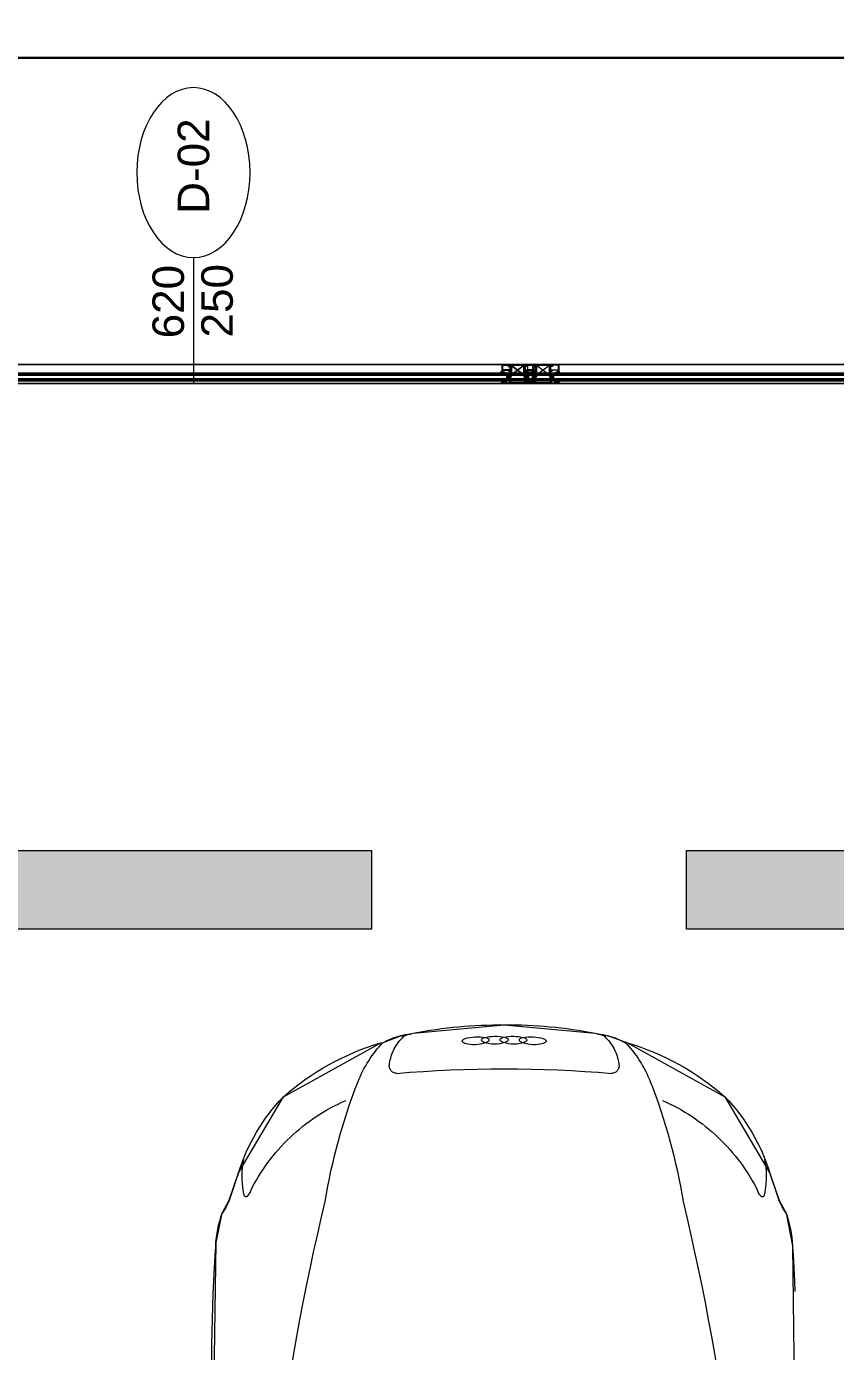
# Model space of a CAD drawing. Extents: x -1133 to 23780, y -1311 to 8245.
# Drawn here: x 21454.5 to 21711.4, y 2057.8 to 2478.3 of the extents above; entities that cross this region are included whole.
import ezdxf
from ezdxf.enums import TextEntityAlignment as Align
from ezdxf.xclip import XClip

# ---------------------------------------------------------------- set-up
doc = ezdxf.new("R2010")
doc.units = 0
doc.header["$MEASUREMENT"] = 0
doc.header["$XCLIPFRAME"] = 0
doc.layers.get('0').update_dxf_attribs({"color": 9, "lineweight": 9})
for name, color, linetype, lineweight in [('04', 9, 'Continuous', 9), ('06C', 9, 'Continuous', 9), ('06D', 9, 'Continuous', 9), ('09', 9, 'Continuous', 9), ('10', 9, 'Continuous', 9), ('15', 9, 'Continuous', 9), ('22', 8, 'Continuous', 9), ('35', 9, 'Continuous', 9), ('40B', 9, 'Continuous', 9), ('E-KABLO', 7, 'Continuous', 30)]:
    doc.layers.add(name, color=color, linetype=linetype, lineweight=lineweight)
doc.styles.add('Arial', font='arial.ttf', dxfattribs={"height": 2.5})
pattern_1 = [(45, (-20297.36505, -2371), (-0.06629126074, 0.06629126074), [])]
pattern_2 = [(45, (-20682.767637, -2380.094166), (-0.01767766953, 0.05303300859), [0, -0.05])]

# ---------------------------------------------------------------- blocks, each defined once
blk = doc.blocks.new('p-floor mark_01')
h = blk.add_hatch(color=0)
h.dxf.hatch_style = 1
h.paths.add_polyline_path([(400, 587.5), (200, 587.5), (200, 612.5), (400, 612.5)])
h = blk.add_hatch(color=0)
h.dxf.hatch_style = 1
h.paths.add_polyline_path([(587.5, 500), (587.5, 587.5), (500, 587.5), (500, 612.5), (612.5, 612.5), (612.5, 500)])
at = {"color": 0}
for points in [[(400, 587.5), (200, 587.5), (200, 612.5), (400, 612.5), (400, 587.5)], [(587.5, 500), (587.5, 587.5), (500, 587.5), (500, 612.5), (612.5, 612.5), (612.5, 500), (587.5, 500)]]:
    blk.add_lwpolyline(points, close=True, dxfattribs=at)
blk = doc.blocks.new('Group-321-1')
at = {"lineweight": 0}
blk.add_lwpolyline([(384781.8618, 69369.0762), (384781.5727, 69368.4935), (384781.5478, 69368.4017), (384781.5488, 69368.3546), (384781.5351, 69368.2638), (384781.5515, 69367.9843), (384781.5515, 69367.9843), (384781.749, 69367.6906), (384781.7549, 69367.6863), (384781.7923, 69367.6441), (384781.8263, 69367.6169), (384782.0711, 69367.4613), (384782.3403, 69367.353), (384782.3817, 69367.3414), (384782.4453, 69367.3332), (384782.7991, 69367.344), (384783.0363, 69367.4941), (384783.1021, 69367.5581), (384783.1403, 69367.5843), (384783.2058, 69367.6663), (384783.5053, 69368.2326)], dxfattribs=at)
for centre, radius, start, end in [((384787.0532, 69366.1374), 5.9654, 150.48594, 156.73647), ((384789.1281, 69366.4456), 7.5187, 159.68697, 166.35156), ((384781.8971, 69368.3577), 0.3521, 155.6746, 172.8272), ((384781.2507, 69368.3722), 0.2986, 356.6067, 5.6602), ((384777.1322, 69372.6032), 7.5187, 319.30457, 325.96916), ((384764.3472, 69370.8859), 17.3868, 351.32617, 351.63129), ((384781.6108, 69368.2877), 0.0411, 126.4313, 146.9765), ((384781.5894, 69368.3179), 0.00398, 74.7912, 133.7856), ((384781.5845, 69368.3135), 0.0102, 1.6376, 54.3963), ((384781.8007, 69368.141), 0.2809, 142.998, 163.907), ((384781.5006, 69368.3013), 0.0949, 358.817, 7.3839), ((384782.2012, 69368.2894), 0.6058, 179.0659, 219.4798), ((384782.1373, 69368.159), 0.6112, 170.0439, 196.5991), ((384783.574, 69367.6511), 1.8423, 162.0199, 174.3284), ((384778.0913, 69370.7376), 5.9654, 328.91966, 335.17019), ((384782.3166, 69368.2853), 0.8221, 201.4762, 226.3392), ((384782.1191, 69367.7954), 0.3803, 174.3105, 196.6697), ((384781.9405, 69367.6889), 0.1449, 160.4215, 200.1828), ((384781.8274, 69367.732), 0.0243, 63.7649, 169.9953), ((384784.0992, 69371.3805), 4.2739, 238.0489, 242.6341), ((384781.3493, 69368.793), 1.8423, 311.3278, 323.6363), ((384781.9367, 69367.8086), 0.2189, 213.4367, 228.8733), ((384782.901, 69367.8424), 0.3521, 312.8289, 329.9815), ((384781.8626, 69367.7093), 0.0958, 222.8673, 244.0075), ((384781.8298, 69367.649), 0.0272, 202.2018, 232.2843), ((384782.6953, 69368.7143), 1.3999, 231.6246, 243.5204), ((384781.9795, 69367.566), 0.00393, 106.148, 191.2356), ((384781.9926, 69367.569), 0.0174, 192.4725, 226.4338), ((384781.9842, 69367.5477), 0.0228, 79.7433, 104.6743), ((384781.9679, 69367.4673), 0.1048, 43.0274, 79.064), ((384784.0734, 69371.3937), 4.2739, 243.022, 247.6072), ((384782.6682, 69368.0497), 0.6058, 266.1764, 306.5902), ((384783.0862, 69367.4874), 0.0949, 118.2722, 126.8391), ((384783.0473, 69367.5626), 0.0102, 71.2598, 124.0185), ((384783.0109, 69367.569), 0.0411, 338.6796, 359.2249), ((384783.048, 69367.5692), 0.00398, 351.8705, 50.8649), ((384783.2896, 69367.3257), 0.2986, 119.996, 129.0494), ((384782.0763, 69367.6572), 0.139, 226.4813, 253.2418), ((384782.0325, 69367.5354), 0.00393, 108.0079, 193.0955), ((384782.0455, 69367.5388), 0.0174, 194.3324, 228.2937), ((384782.0378, 69367.5173), 0.0228, 81.6031, 106.5342), ((384782.1264, 69367.6297), 0.139, 228.3412, 255.1017), ((384782.043, 69367.5459), 0.0229, 252.8528, 277.4764), ((384782.0242, 69367.4364), 0.1048, 44.8873, 80.9239), ((384782.0223, 69367.5184), 0.0302, 24.4378, 42.4802), ((384782.0457, 69367.5282), 0.00493, 273.6822, 33.6822), ((384782.7811, 69367.6377), 0.2809, 321.7491, 342.6581), ((384795.1854, 69355.0563), 17.3868, 134.02483, 134.32996), ((384782.0856, 69367.5071), 0.00493, 90.1141, 210.1141), ((384782.1019, 69367.5147), 0.0229, 206.3199, 230.9435), ((384782.0905, 69367.4822), 0.0302, 81.316, 99.3585), ((384782.1758, 69367.6043), 0.139, 230.5544, 257.315), ((384782.0967, 69367.5174), 0.0229, 254.7126, 279.3362), ((384782.0783, 69367.4086), 0.1048, 44.7323, 80.7688), ((384782.0769, 69367.4892), 0.0302, 26.2976, 44.3401), ((384782.0999, 69367.4998), 0.00493, 275.5421, 35.5421), ((384782.1404, 69367.4796), 0.00493, 91.9739, 211.9739), ((384782.146, 69367.4549), 0.0302, 83.1759, 101.2183), ((384782.1362, 69367.3809), 0.1048, 46.5921, 82.6287), ((384782.1361, 69367.4668), 0.0228, 19.1219, 44.053), ((384782.5995, 69367.9217), 0.6112, 289.0571, 315.6122), ((384782.7254, 69368.6988), 1.3999, 242.1358, 254.0316), ((384782.1563, 69367.4877), 0.0229, 208.1798, 232.8034), ((384782.2273, 69367.5797), 0.139, 232.4143, 259.1748), ((384782.1491, 69367.4857), 0.0174, 257.3624, 291.3237), ((384782.1539, 69367.4731), 0.00393, 292.5606, 17.6483), ((384782.2044, 69367.4602), 0.0174, 259.2223, 293.1836), ((384782.1921, 69367.441), 0.0228, 20.9818, 45.9129), ((384782.2096, 69367.4478), 0.00393, 294.4205, 19.5081), ((384782.4333, 69367.421), 0.0243, 315.6609, 61.8912), ((384782.3323, 69367.4878), 0.1449, 285.4734, 325.2346), ((384782.3147, 69367.695), 0.3803, 288.9864, 311.3457), ((384782.3942, 69367.4364), 0.0958, 241.6486, 262.7889), ((384782.3644, 69367.3745), 0.0272, 253.3718, 283.4544), ((384782.4317, 69367.5545), 0.2189, 256.7829, 272.2195), ((384782.5977, 69368.1411), 0.8221, 259.3169, 284.18)]:
    blk.add_arc(centre, radius, start, end, dxfattribs=at)
blk = doc.blocks.new('p-audi_arac')
at = {"layer": '04', "xscale": 99.99999999999999, "yscale": 99.99999999999999, "zscale": 99.99999999999999, "rotation": 117.1763778173343}
blk.add_blockref('Group-321-1', (23745751.03, -31061967.79), dxfattribs=at)
blk = doc.blocks.new('p-audi_floor marks')
at = {"layer": '04'}
ref = blk.add_blockref('p-audi_arac', (2642.39, 392.79), dxfattribs=dict(at, xscale=-1, rotation=270))
XClip(ref).set_block_clipping_path([(442.9100702573, 108.1334019491), (425.8714363277, 108.1334019491), (407.224189628, 97.4785099758), (396.2257734519, 99.0232765292), (399.1457710822, 107.4703166514), (75.4453729086, 107.4703166514), (75.4453729086, 292.3853972147), (398.3798216949, 292.3853972147), (398.3798216949, 303.6964038125), (416.5061172131, 303.6964038125), (416.5061172131, 292.0856582628), (620.4144020041, 292.0856582628), (620.4144020041, 90.4969449982)])
at = {"layer": '06D', "color": 253}
blk.add_blockref('p-floor mark_01', (2400, 426.81), dxfattribs=at)
blk = doc.blocks.new('0_doorno')
blk.add_lwpolyline([(4.5, 0), (12.5, 0)])
blk.add_ellipse((-0.891, 0), major_axis=(-5.391, 0), ratio=0.666667)
at = {"style": 'Arial'}
blk.add_attdef('YUKSEKLIK', text='', height=2, dxfattribs=at).set_placement((5, 12.3), align=Align.TOP_LEFT)
blk.add_attdef('KAPINO', text='', height=2, dxfattribs=at).set_placement((0, 0), align=Align.MIDDLE)
blk.add_attdef('GENISLIK', text='', height=2, dxfattribs=at).set_placement((5, -3.789), align=Align.BOTTOM_LEFT)
blk = doc.blocks.new('KAPI KODLARI ÇATI KATI')
at = {"layer": '22'}
ref = blk.add_blockref('0_doorno', (21507.49, 2427.47), dxfattribs=dict(at, xscale=-5, yscale=5, zscale=5, rotation=90))
ref.add_attrib('KAPINO', 'D-02', dxfattribs={"layer": '0', "height": 10, "rotation": 90, "style": 'Arial'}).set_placement((21507.5, 2433.98), align=Align.MIDDLE)
ref.add_attrib('GENISLIK', '620', dxfattribs={"layer": '0', "height": 10, "rotation": 90, "style": 'Arial'}).set_placement((21507.49, 2379.31), align=Align.BOTTOM_LEFT)
ref.add_attrib('YUKSEKLIK', '250', dxfattribs={"layer": '0', "height": 10, "rotation": 90, "style": 'Arial'}).set_placement((21509.99, 2379.6), align=Align.TOP_LEFT)
blk = doc.blocks.new('*U177')
at = {"layer": '09'}
h = blk.add_hatch(dxfattribs=at)
h.set_pattern_fill('_USER', color=256, scale=0.2, style=0, pattern_type=0)
h.set_pattern_definition([(0, (191.7126, -0.4), (0, -0.2), [])])
h.paths.add_polyline_path([(0, -0.6), (191.71, -0.6), (191.71, 0), (0, 0)])
h = blk.add_hatch(dxfattribs=at)
h.set_pattern_fill('_USER', color=256, scale=0.2, style=0, pattern_type=0)
h.set_pattern_definition([(0, (191.7126, -2.1), (0, -0.2), [])])
h.paths.add_polyline_path([(0, -2.4), (191.71, -2.4), (191.71, -1.8), (0, -1.8)])
at = {"layer": '15'}
for points in [[(0, -0.6), (191.71, -0.6), (191.71, 0), (0, 0)], [(0, -2.4), (191.71, -2.4), (191.71, -1.8), (0, -1.8)]]:
    blk.add_lwpolyline(points, close=True, dxfattribs=at)
blk = doc.blocks.new('*U301')
at = {"layer": '09'}
h = blk.add_hatch(dxfattribs=at)
h.set_pattern_fill('_USER', color=256, scale=0.2, style=0, pattern_type=0)
h.set_pattern_definition([(0, (199.80667, -0.4), (0, -0.2), [])])
h.paths.add_polyline_path([(0, -0.6), (199.81, -0.6), (199.81, 0), (0, 0)])
h = blk.add_hatch(dxfattribs=at)
h.set_pattern_fill('_USER', color=256, scale=0.2, style=0, pattern_type=0)
h.set_pattern_definition([(0, (199.80667, -2.1), (0, -0.2), [])])
h.paths.add_polyline_path([(0, -2.4), (199.81, -2.4), (199.81, -1.8), (0, -1.8)])
at = {"layer": '15'}
for points in [[(0, -0.6), (199.81, -0.6), (199.81, 0), (0, 0)], [(0, -2.4), (199.81, -2.4), (199.81, -1.8), (0, -1.8)]]:
    blk.add_lwpolyline(points, close=True, dxfattribs=at)
blk = doc.blocks.new('*X151')
for p, q in [((1, 6.3), (1.3, 6.6)), ((3.8, 3.3), (1.2, 5.9)), ((1.6, 5.1), (2.3, 5.9)), ((2.2, 4), (3.3, 5)), ((2.9, 2.9), (4.9, 4.9)), ((3.7, 1.9), (3.8, 2)), ((5.3, 3.5), (3.9, 4.9)), ((4.8, 5.8), (4.1, 6.6)), ((4.2, 5.9), (4.8, 6.6)), ((5.3, 3.5), (6.7, 4.9)), ((5.7, 5.7), (6.5, 6.5)), ((8.4, 2.2), (5.7, 4.9)), ((6.8, 5.6), (5.9, 6.5)), ((7.8, 1), (6.5, 2.3)), ((6.7, 1.4), (10.4, 5.1)), ((6.8, 3.3), (8.4, 4.9)), ((7.2, 0.1), (7.8, 0.7)), ((7.3, 5.5), (8.2, 6.4)), ((9.5, 2.9), (7.5, 4.9)), ((8.8, 5.3), (7.7, 6.4)), ((8.8, 5.3), (9.6, 6)), ((11.4, 2.8), (9.1, 5.1)), ((10.1, 3), (12, 4.9)), ((14.1, 1.8), (11, 4.9)), ((11.8, 5.9), (11.1, 6.6)), ((11.3, 6), (11.9, 6.6)), ((11.5, 2.7), (13.7, 4.9)), ((12.4, 1.8), (13.8, 3.2)), ((13.6, 0.6), (12.6, 1.6)), ((12.8, 5.8), (13.6, 6.5)), ((14.2, 3.5), (12.8, 4.9)), ((12.8, 0.5), (14, 1.6)), ((13.8, 5.7), (12.9, 6.6)), ((14.1, 3.5), (16.5, 5.9)), ((14.4, 5.6), (15.3, 6.5)), ((15.8, 3.6), (14.5, 4.9)), ((16.7, 4.5), (14.7, 6.5)), ((16.1, 3.7), (16.6, 4.2))]:
    blk.add_line(p, q)
blk = doc.blocks.new('*X150')
for p, q in [((0.6, 14.7), (1.1, 15.2)), ((4.5, 11.4), (0.8, 15.2)), ((1.3, 0.4), (0.9, 0.9)), ((1, 13.3), (2.1, 14.5)), ((3.3, 10.8), (1, 13.1)), ((1, 1), (3.1, 3.1)), ((1.1, 8.1), (1.6, 8.6)), ((1.3, 11.9), (3.2, 13.8)), ((2, 1.5), (1.5, 2.1)), ((1.6, 10.4), (4.2, 13)), ((4.5, 7.9), (1.6, 10.8)), ((1.9, 8.9), (3.3, 10.4)), ((1.9, 7.2), (3.6, 8.9)), ((4.5, 6.1), (1.9, 8.7)), ((2.7, 2.6), (2, 3.3)), ((4, 4.8), (2.5, 6.4)), ((2.5, 4.3), (4.6, 6.3)), ((2.6, 6.1), (4.4, 8)), ((3.4, 3.6), (2.6, 4.5)), ((4.3, 11.4), (5.2, 12.2))]:
    blk.add_line(p, q)
blk = doc.blocks.new('p-dog-teras-2')
at = {"layer": '06D'}
h = blk.add_hatch(dxfattribs=at)
h.set_pattern_fill('DOTS', color=256, scale=0.8, angle=45, style=0)
h.set_pattern_definition(pattern_2)
h.paths.add_polyline_path([(404.69, 1.75), (404.69, 1.17), (404.79, 1), (404.29, 1), (404.39, 1.17), (404.39, 1.75), (404.39, 2.33), (404.3, 2.5), (404.79, 2.5), (404.69, 2.33)])
h = blk.add_hatch(dxfattribs=at)
h.set_pattern_fill('DOTS', color=256, scale=0.8, angle=45, style=0)
h.set_pattern_definition(pattern_2)
h.paths.add_polyline_path([(409.15, 1.75), (409.15, 1.17), (409.05, 1), (409.55, 1), (409.45, 1.17), (409.45, 1.75), (409.45, 2.33), (409.55, 2.5), (409.05, 2.5), (409.15, 2.33)])
h = blk.add_hatch(dxfattribs=at)
h.set_pattern_fill('DOTS', color=256, scale=0.8, angle=45, style=0)
h.set_pattern_definition(pattern_2)
h.paths.add_polyline_path([(409.46, 1.17), (409.56, 1), (409.06, 1), (409.16, 1.17), (409.16, 1.75), (409.16, 2.33), (409.06, 2.5), (409.56, 2.5), (409.46, 2.33), (409.46, 1.75)])
at = {"layer": '09'}
h = blk.add_hatch(dxfattribs=at)
h.set_pattern_fill('ANSI31', color=256, scale=0.75, style=0)
h.set_pattern_definition(pattern_1)
h.paths.add_polyline_path([(401.93, 0), (401.93, 0.39), (401.94, 0.39), (401.95, 0.4), (401.95, 0.55), (402.17, 0.55, -0.414214), (402.23, 0.49), (402.23, 0.43), (402.08, 0.43), (402.08, 0.18), (403.08, 0.18), (403.08, 0.43), (402.93, 0.43), (402.93, 0.49, -0.414214), (402.99, 0.55), (403.23, 0.55), (403.23, 0.2), (404.43, 0.2), (404.43, 0.8), (404.13, 0.8), (404.13, 1.15), (404.16, 1.2), (404.05, 1.31, -0.198912), (404.04, 1.33), (404.04, 1.38, -0.414214), (404.06, 1.4), (404.2, 1.4, -0.198912), (404.21, 1.39), (404.28, 1.32), (404.33, 1.32, -0.198912), (404.34, 1.31), (404.38, 1.27), (404.38, 1.25), (404.28, 1.15), (404.28, 1.05), (404.28, 1.05, 1), (404.28, 1), (404.87, 1), (404.72, 1.25), (404.72, 1.27), (404.75, 1.31, -0.267949), (404.76, 1.32), (404.82, 1.32), (404.83, 1.31), (405.14, 1), (406.91, 1), (408.74, 1), (409.06, 1.31), (409.07, 1.32), (409.12, 1.32, -0.267949), (409.14, 1.31), (409.16, 1.28), (409.16, 1.24), (409.02, 1), (409.61, 1, 1), (409.61, 1.05), (409.6, 1.05), (409.6, 1.15), (409.5, 1.25), (409.5, 1.27), (409.55, 1.31, -0.198912), (409.56, 1.32), (409.6, 1.32), (409.68, 1.39, -0.198912), (409.69, 1.4), (409.82, 1.4, -0.414214), (409.84, 1.38), (409.84, 1.33, -0.198912), (409.84, 1.31), (409.72, 1.2), (409.75, 1.15), (409.75, 0.8), (409.44, 0.8), (409.44, 0.2), (409.72, 0.2), (409.72, 0), (407.3, 0), (406.91, 0)], flags=17)
h.paths.add_polyline_path([(401.93, 0), (401.93, 0.55), (402.17, 0.55, -0.414214), (402.23, 0.49), (402.23, 0.43), (402.08, 0.43), (402.08, 0.18), (403.08, 0.18), (403.08, 0.43), (402.93, 0.43), (402.93, 0.49, -0.414214), (402.99, 0.55), (403.23, 0.55), (403.23, 0.2), (404.43, 0.2), (404.43, 0.8), (404.13, 0.8), (404.13, 1.15), (404.16, 1.2), (404.05, 1.31, -0.198912), (404.04, 1.33), (404.04, 1.38, -0.414214), (404.06, 1.4), (404.2, 1.4, -0.198912), (404.21, 1.39), (404.28, 1.32), (404.33, 1.32, -0.198912), (404.34, 1.31), (404.38, 1.27), (404.38, 1.25), (404.28, 1.15), (404.28, 1.05), (404.28, 1.05, 1), (404.28, 1), (404.87, 1), (404.72, 1.25), (404.72, 1.27), (404.75, 1.31, -0.267949), (404.76, 1.32), (404.82, 1.32), (404.83, 1.31), (405.14, 1), (406.91, 1), (408.74, 1), (409.06, 1.31), (409.07, 1.32), (409.12, 1.32, -0.267949), (409.14, 1.31), (409.16, 1.27), (409.16, 1.25), (409.02, 1), (409.61, 1, 1), (409.61, 1.05), (409.6, 1.05), (409.6, 1.15), (409.5, 1.25), (409.5, 1.27), (409.55, 1.31, -0.198912), (409.56, 1.32), (409.6, 1.32), (409.68, 1.39, -0.198912), (409.69, 1.4), (409.82, 1.4, -0.414214), (409.84, 1.38), (409.84, 1.33, -0.198912), (409.84, 1.31), (409.72, 1.2), (409.75, 1.15), (409.75, 0.8), (409.44, 0.8), (409.44, 0.2), (409.72, 0.2), (409.72, 0), (407.3, 0), (406.91, 0)], flags=17)
h = blk.add_hatch(dxfattribs=at)
h.set_pattern_fill('ANSI31', color=256, scale=0.75, style=0)
h.set_pattern_definition(pattern_1)
h.paths.add_polyline_path([(411.91, 0), (411.91, 0.39), (411.9, 0.39), (411.89, 0.4), (411.89, 0.55), (411.67, 0.55, 0.414214), (411.61, 0.49), (411.61, 0.43), (411.76, 0.43), (411.76, 0.18), (410.76, 0.18), (410.76, 0.43), (410.91, 0.43), (410.91, 0.49, 0.414214), (410.85, 0.55), (410.61, 0.55), (410.61, 0.2), (409.41, 0.2), (409.41, 0.8), (409.71, 0.8), (409.71, 1.15), (409.68, 1.2), (409.8, 1.31, 0.198912), (409.8, 1.33), (409.8, 1.38, 0.414214), (409.78, 1.4), (409.65, 1.4, 0.198912), (409.64, 1.39), (409.56, 1.32), (409.52, 1.32, 0.198912), (409.51, 1.31), (409.46, 1.27), (409.46, 1.25), (409.56, 1.15), (409.56, 1.05), (409.57, 1.05, -1), (409.57, 1), (408.98, 1), (409.12, 1.25), (409.12, 1.27), (409.1, 1.31, 0.267949), (409.08, 1.32), (409.03, 1.32), (409.02, 1.31), (408.7, 1), (406.94, 1), (405.1, 1), (404.79, 1.31), (404.77, 1.32), (404.72, 1.32, 0.267949), (404.7, 1.31), (404.69, 1.28), (404.69, 1.24), (404.83, 1), (404.24, 1, -1), (404.24, 1.05), (404.24, 1.05), (404.24, 1.15), (404.34, 1.25), (404.34, 1.27), (404.3, 1.31, 0.198912), (404.28, 1.32), (404.24, 1.32), (404.17, 1.39, 0.198912), (404.15, 1.4), (404.02, 1.4, 0.414214), (404, 1.38), (404, 1.33, 0.198912), (404.01, 1.31), (404.12, 1.2), (404.09, 1.15), (404.09, 0.8), (404.41, 0.8), (404.41, 0.2), (404.12, 0.2), (404.12, 0), (406.54, 0), (406.94, 0)], flags=17)
h.paths.add_polyline_path([(411.91, 0), (411.91, 0.55), (411.67, 0.55, 0.414214), (411.61, 0.49), (411.61, 0.43), (411.76, 0.43), (411.76, 0.18), (410.76, 0.18), (410.76, 0.43), (410.91, 0.43), (410.91, 0.49, 0.414214), (410.85, 0.55), (410.61, 0.55), (410.61, 0.2), (409.41, 0.2), (409.41, 0.8), (409.71, 0.8), (409.71, 1.15), (409.68, 1.2), (409.8, 1.31, 0.198912), (409.8, 1.33), (409.8, 1.38, 0.414214), (409.78, 1.4), (409.65, 1.4, 0.198912), (409.64, 1.39), (409.56, 1.32), (409.52, 1.32, 0.198912), (409.51, 1.31), (409.46, 1.27), (409.46, 1.25), (409.56, 1.15), (409.56, 1.05), (409.57, 1.05, -1), (409.57, 1), (408.98, 1), (409.12, 1.25), (409.12, 1.27), (409.1, 1.31, 0.267949), (409.08, 1.32), (409.03, 1.32), (409.02, 1.31), (408.7, 1), (406.94, 1), (405.1, 1), (404.79, 1.31), (404.77, 1.32), (404.72, 1.32, 0.267949), (404.7, 1.31), (404.68, 1.27), (404.68, 1.25), (404.83, 1), (404.24, 1, -1), (404.24, 1.05), (404.24, 1.05), (404.24, 1.15), (404.34, 1.25), (404.34, 1.27), (404.3, 1.31, 0.198912), (404.28, 1.32), (404.24, 1.32), (404.17, 1.39, 0.198912), (404.15, 1.4), (404.02, 1.4, 0.414214), (404, 1.38), (404, 1.33, 0.198912), (404.01, 1.31), (404.12, 1.2), (404.09, 1.15), (404.09, 0.8), (404.41, 0.8), (404.41, 0.2), (404.12, 0.2), (404.12, 0), (406.54, 0), (406.94, 0)], flags=17)
h = blk.add_hatch(dxfattribs=at)
h.set_pattern_fill('ANSI31', color=256, scale=0.75, style=0)
h.set_pattern_definition(pattern_1)
h.paths.add_polyline_path([(411.91, 0), (411.91, 0.39), (411.9, 0.39), (411.89, 0.4), (411.89, 0.55), (411.67, 0.55, 0.414214), (411.61, 0.49), (411.61, 0.43), (411.76, 0.43), (411.76, 0.18), (410.76, 0.18), (410.76, 0.43), (410.91, 0.43), (410.91, 0.49, 0.414214), (410.85, 0.55), (410.61, 0.55), (410.61, 0.2), (409.41, 0.2), (409.41, 0.8), (409.71, 0.8), (409.71, 1.15), (409.68, 1.2), (409.8, 1.31, 0.198912), (409.8, 1.33), (409.8, 1.38, 0.414214), (409.78, 1.4), (409.65, 1.4, 0.198912), (409.64, 1.39), (409.56, 1.32), (409.52, 1.32, 0.198912), (409.51, 1.31), (409.46, 1.27), (409.46, 1.25), (409.56, 1.15), (409.56, 1.05), (409.57, 1.05, -1), (409.57, 1), (408.98, 1), (409.12, 1.25), (409.12, 1.27), (409.1, 1.31, 0.267949), (409.08, 1.32), (409.03, 1.32), (409.02, 1.31), (408.7, 1), (406.94, 1), (405.1, 1), (404.79, 1.31), (404.77, 1.32), (404.72, 1.32, 0.267949), (404.7, 1.31), (404.69, 1.28), (404.69, 1.24), (404.83, 1), (404.24, 1, -1), (404.24, 1.05), (404.24, 1.05), (404.24, 1.15), (404.34, 1.25), (404.34, 1.27), (404.3, 1.31, 0.198912), (404.28, 1.32), (404.24, 1.32), (404.17, 1.39, 0.198912), (404.15, 1.4), (404.02, 1.4, 0.414214), (404, 1.38), (404, 1.33, 0.198912), (404.01, 1.31), (404.12, 1.2), (404.09, 1.15), (404.09, 0.8), (404.41, 0.8), (404.41, 0.2), (404.12, 0.2), (404.12, 0), (406.54, 0), (406.94, 0)], flags=17)
h.paths.add_polyline_path([(411.91, 0), (411.91, 0.55), (411.67, 0.55, 0.414214), (411.61, 0.49), (411.61, 0.43), (411.76, 0.43), (411.76, 0.18), (410.76, 0.18), (410.76, 0.43), (410.91, 0.43), (410.91, 0.49, 0.414214), (410.85, 0.55), (410.61, 0.55), (410.61, 0.2), (409.41, 0.2), (409.41, 0.8), (409.71, 0.8), (409.71, 1.15), (409.68, 1.2), (409.8, 1.31, 0.198912), (409.8, 1.33), (409.8, 1.38, 0.414214), (409.78, 1.4), (409.65, 1.4, 0.198912), (409.64, 1.39), (409.56, 1.32), (409.52, 1.32, 0.198912), (409.51, 1.31), (409.46, 1.27), (409.46, 1.25), (409.56, 1.15), (409.56, 1.05), (409.57, 1.05, -1), (409.57, 1), (408.98, 1), (409.12, 1.25), (409.12, 1.27), (409.1, 1.31, 0.267949), (409.08, 1.32), (409.03, 1.32), (409.02, 1.31), (408.7, 1), (406.94, 1), (405.1, 1), (404.79, 1.31), (404.77, 1.32), (404.72, 1.32, 0.267949), (404.7, 1.31), (404.68, 1.27), (404.68, 1.25), (404.83, 1), (404.24, 1, -1), (404.24, 1.05), (404.24, 1.05), (404.24, 1.15), (404.34, 1.25), (404.34, 1.27), (404.3, 1.31, 0.198912), (404.28, 1.32), (404.24, 1.32), (404.17, 1.39, 0.198912), (404.15, 1.4), (404.02, 1.4, 0.414214), (404, 1.38), (404, 1.33, 0.198912), (404.01, 1.31), (404.12, 1.2), (404.09, 1.15), (404.09, 0.8), (404.41, 0.8), (404.41, 0.2), (404.12, 0.2), (404.12, 0), (406.54, 0), (406.94, 0)], flags=17)
at = {"layer": '06C'}
for points in [[(402.77, 6), (205.24, 6)], [(600.5, 6), (405.45, 6)], [(205.24, 0), (402.76, 0)], [(405.45, 0), (600.49, 0)]]:
    blk.add_lwpolyline(points, dxfattribs=at)
at = {"layer": '06D'}
for p, q in [((401.9, 0.41), (401.64, 0.84)), ((401.89, 0.69), (401.72, 0.84)), ((402.45, 0.69), (401.89, 0.69)), ((401.92, 0.39), (401.9, 0.41)), ((401.94, 0.39), (401.92, 0.39)), ((401.95, 0.4), (401.94, 0.39)), ((401.95, 0.8), (401.98, 0.79)), ((402.25, 0.55), (401.95, 0.55)), ((401.95, 0.55), (401.95, 0.4)), ((401.98, 0.79), (402.02, 0.78)), ((402.02, 0.78), (402.42, 0.74)), ((402.25, 0.43), (402.2, 0.43)), ((402.2, 0.43), (402.27, 0.2)), ((402.25, 0.43), (402.25, 0.55)), ((402.27, 0.2), (402.29, 0.19)), ((402.29, 0.19), (402.31, 0.2)), ((402.31, 0.2), (402.33, 0.21)), ((402.42, 0.74), (402.45, 0.72)), ((402.45, 0.72), (402.46, 0.7)), ((402.46, 0.7), (402.45, 0.69)), ((402.53, 0.79), (402.5, 0.81)), ((402.55, 0.78), (402.53, 0.79)), ((402.56, 0.75), (402.55, 0.78)), ((402.57, 0.73), (402.56, 0.75)), ((402.59, 0.71), (402.57, 0.73)), ((402.6, 0.7), (402.59, 0.71)), ((402.62, 0.69), (402.6, 0.7)), ((403.08, 0.69), (402.62, 0.69)), ((402.67, 0.8), (402.71, 0.79)), ((402.71, 0.79), (403.09, 0.75)), ((402.85, 0.19), (402.83, 0.21)), ((402.86, 0.19), (402.85, 0.19)), ((402.88, 0.2), (402.86, 0.19)), ((402.98, 0.43), (402.88, 0.2)), ((402.93, 0.43), (402.93, 0.55)), ((402.93, 0.55), (403.08, 0.55)), ((402.93, 0.43), (402.98, 0.43)), ((403.1, 0.69), (403.08, 0.69)), ((403.09, 0.75), (403.11, 0.73)), ((403.11, 0.71), (403.1, 0.69)), ((403.11, 0.73), (403.11, 0.71)), ((404.29, 2.5), (404.39, 2.33)), ((404.29, 2.5), (404.79, 2.5)), ((404.29, 1), (404.39, 1.17)), ((404.29, 1), (404.79, 1)), ((404.39, 2.33), (404.39, 1.75)), ((404.39, 1.17), (404.39, 1.75)), ((404.79, 2.5), (404.69, 2.33)), ((404.69, 1.75), (404.69, 2.33)), ((404.69, 1.75), (404.69, 1.17)), ((404.79, 1), (404.69, 1.17)), ((409.05, 2.5), (409.15, 2.33)), ((409.55, 2.5), (409.05, 2.5)), ((409.05, 1), (409.15, 1.17)), ((409.55, 1), (409.05, 1)), ((409.06, 2.5), (409.56, 2.5)), ((409.06, 2.5), (409.16, 2.33)), ((409.06, 1), (409.16, 1.17)), ((409.06, 1), (409.56, 1)), ((409.15, 1.75), (409.15, 2.33)), ((409.15, 1.75), (409.15, 1.17)), ((409.16, 2.33), (409.16, 1.75)), ((409.16, 1.17), (409.16, 1.75)), ((409.55, 2.5), (409.45, 2.33)), ((409.45, 2.33), (409.45, 1.75)), ((409.45, 1.17), (409.45, 1.75)), ((409.55, 1), (409.45, 1.17)), ((409.56, 2.5), (409.46, 2.33)), ((409.46, 1.75), (409.46, 2.33)), ((409.46, 1.75), (409.46, 1.17)), ((409.56, 1), (409.46, 1.17)), ((410.75, 0.75), (410.73, 0.73)), ((410.73, 0.73), (410.73, 0.71)), ((410.73, 0.71), (410.74, 0.69)), ((410.74, 0.69), (410.76, 0.69)), ((411.13, 0.79), (410.75, 0.75)), ((410.76, 0.69), (411.22, 0.69)), ((410.91, 0.55), (410.76, 0.55)), ((410.91, 0.43), (410.86, 0.43)), ((410.86, 0.43), (410.96, 0.2)), ((410.91, 0.43), (410.91, 0.55)), ((410.96, 0.2), (410.98, 0.19)), ((410.98, 0.19), (410.99, 0.19)), ((410.99, 0.19), (411.01, 0.21)), ((411.17, 0.8), (411.13, 0.79)), ((411.22, 0.69), (411.24, 0.7)), ((411.24, 0.7), (411.25, 0.71)), ((411.25, 0.71), (411.27, 0.73)), ((411.27, 0.73), (411.28, 0.75)), ((411.28, 0.75), (411.29, 0.78)), ((411.29, 0.78), (411.31, 0.79)), ((411.31, 0.79), (411.34, 0.81)), ((411.39, 0.72), (411.38, 0.7)), ((411.38, 0.7), (411.39, 0.69)), ((411.42, 0.74), (411.39, 0.72)), ((411.39, 0.69), (411.95, 0.69)), ((411.82, 0.78), (411.42, 0.74)), ((411.53, 0.2), (411.51, 0.21)), ((411.55, 0.19), (411.53, 0.2)), ((411.57, 0.2), (411.55, 0.19)), ((411.64, 0.43), (411.57, 0.2)), ((411.59, 0.43), (411.59, 0.55)), ((411.59, 0.55), (411.89, 0.55)), ((411.59, 0.43), (411.64, 0.43)), ((411.86, 0.79), (411.82, 0.78)), ((411.89, 0.8), (411.86, 0.79)), ((411.89, 0.55), (411.89, 0.4)), ((411.89, 0.4), (411.9, 0.39)), ((411.9, 0.39), (411.92, 0.39)), ((411.92, 0.39), (411.94, 0.41)), ((411.94, 0.41), (412.2, 0.84)), ((411.95, 0.69), (412.12, 0.84))]:
    blk.add_line(p, q, dxfattribs=at)
for points in [[(402.26, 3.67), (402.36, 3.69), (402.52, 3.65), (402.68, 3.57), (403.01, 3.35), (403.05, 3.31), (403.03, 3.29), (403.01, 3.29), (402.6, 3.48), (402.5, 3.49), (402.38, 3.46), (402.33, 3.41), (402.28, 3.38), (402.24, 3.33), (402.2, 3.3), (402.15, 3.28), (402.13, 3.3), (402.15, 3.33), (402.18, 3.36), (402.19, 3.39), (402.18, 3.41), (402.07, 3.39), (401.93, 3.37), (401.79, 3.33), (401.63, 3.3), (401.58, 3.28), (401.55, 3.28), (401.53, 3.3), (401.53, 3.33), (401.55, 3.37), (401.85, 3.77), (401.91, 3.77), (401.91, 3.55), (402.13, 3.55), (402.23, 3.64), (402.24, 3.65)], [(411.58, 3.67), (411.48, 3.69), (411.32, 3.65), (411.16, 3.57), (410.83, 3.35), (410.79, 3.31), (410.81, 3.29), (410.83, 3.29), (411.24, 3.48), (411.34, 3.49), (411.46, 3.46), (411.51, 3.41), (411.56, 3.38), (411.6, 3.33), (411.64, 3.3), (411.69, 3.28), (411.71, 3.3), (411.69, 3.33), (411.66, 3.36), (411.65, 3.39), (411.66, 3.41), (411.77, 3.39), (411.91, 3.37), (412.05, 3.33), (412.21, 3.3), (412.26, 3.28), (412.29, 3.28), (412.31, 3.3), (412.31, 3.33), (412.29, 3.37), (411.99, 3.77), (411.93, 3.77), (411.93, 3.55), (411.71, 3.55), (411.61, 3.64), (411.6, 3.65)]]:
    blk.add_lwpolyline(points, close=True, dxfattribs=at)
for centre, radius, start, end in [((402.58, 0.25), 0.253, 351.4886, 188.5114), ((403.08, 0.7), 0.15, 270, 90), ((410.76, 0.7), 0.15, 90, 270), ((411.26, 0.25), 0.253, 351.4886, 188.5114)]:
    blk.add_arc(centre, radius, start, end, dxfattribs=at)
at = {"layer": '09'}
for points in [[(409.22, 3.6), (409.02, 3.55)], [(409.02, 3.06), (409.22, 3.01)]]:
    blk.add_lwpolyline(points, dxfattribs=at)
at = {"layer": '10', "linetype": 'ByBlock'}
for p, q in [((404.82, 5.8), (404.82, 3.01)), ((409.02, 5.8), (409.02, 3.01))]:
    blk.add_line(p, q, dxfattribs=at)
at = {"layer": '10'}
for p, q in [((408.92, 5.68), (404.92, 5.68)), ((404.92, 5.68), (408.92, 2.8)), ((408.92, 5.68), (404.92, 2.8)), ((404.92, 2.8), (404.92, 5.68)), ((408.92, 2.8), (408.92, 5.68)), ((408.92, 2.8), (408.92, 5.68)), ((403.99, 0.86), (403.49, 3.26)), ((403.99, 3.26), (403.49, 0.86)), ((403.49, 0.86), (403.49, 3.26)), ((403.49, 3.26), (403.99, 3.26)), ((403.49, 0.86), (403.99, 0.86)), ((403.99, 0.86), (403.99, 3.26)), ((404.42, 3.31), (405.11, 3.31)), ((404.62, 3.76), (404.62, 2.86)), ((404.62, 3.56), (404.82, 3.56)), ((404.62, 3.06), (404.82, 3.06)), ((404.92, 2.8), (408.92, 2.8)), ((409.42, 3.31), (408.73, 3.31)), ((409.22, 3.56), (409.02, 3.56)), ((409.22, 3.06), (409.02, 3.06)), ((409.22, 3.76), (409.22, 2.86)), ((409.85, 0.86), (410.35, 3.26)), ((409.85, 3.26), (410.35, 0.86)), ((409.85, 0.86), (409.85, 3.26)), ((410.35, 3.26), (409.85, 3.26)), ((410.35, 0.86), (409.85, 0.86)), ((410.35, 0.86), (410.35, 3.26))]:
    blk.add_line(p, q, dxfattribs=at)
for points in [[(404.62, 4.32, 0.414214), (404.57, 4.37), (402.07, 4.37), (402.07, 5.86), (403.92, 5.86), (403.92, 5.44), (404.54, 5.44, 0.414214), (404.59, 5.49), (404.59, 5.54), (404.39, 5.68), (404.34, 5.59), (404.07, 5.59), (404.07, 5.85), (404.12, 5.85), (404.12, 6), (401.92, 6), (401.92, 3.55), (402.07, 3.55), (402.07, 4.21), (404.34, 4.21), (404.34, 4.11), (404.62, 4.29)], [(409.22, 4.32, -0.414214), (409.27, 4.37), (411.77, 4.37), (411.77, 5.86), (409.92, 5.86), (409.92, 5.44), (409.3, 5.44, -0.414214), (409.25, 5.49), (409.25, 5.54), (409.45, 5.68), (409.5, 5.59), (409.77, 5.59), (409.77, 5.85), (409.72, 5.85), (409.72, 6), (411.92, 6), (411.92, 3.55), (411.77, 3.55), (411.77, 4.21), (409.5, 4.21), (409.5, 4.11), (409.22, 4.29)], [(411.68, 0.55), (411.92, 0.55), (411.92, 0), (409.92, 0), (407.28, 0), (406.89, 0), (401.91, 0), (401.91, 0.55), (402.15, 0.55, -0.414214), (402.21, 0.49), (402.21, 0.43), (402.06, 0.43), (402.06, 0.18), (403.06, 0.18), (403.06, 0.43), (402.91, 0.43), (402.91, 0.49, -0.414214), (402.97, 0.55), (403.21, 0.55), (403.21, 0.2), (404.41, 0.2), (404.41, 0.8), (404.11, 0.8), (404.11, 1.15), (404.14, 1.2), (404.03, 1.31, -0.198912), (404.02, 1.33), (404.02, 1.38, -0.414214), (404.04, 1.4), (404.17, 1.4, -0.198912), (404.19, 1.39), (404.26, 1.32), (404.3, 1.32, -0.198912), (404.32, 1.31), (404.36, 1.27), (404.36, 1.25), (404.26, 1.15), (404.26, 1.05), (404.26, 1.05, 1), (404.26, 1), (404.85, 1), (404.7, 1.25), (404.7, 1.27), (404.73, 1.31, -0.267949), (404.74, 1.32), (404.79, 1.32), (404.81, 1.31), (405.12, 1), (406.89, 1), (408.72, 1), (409.04, 1.31), (409.05, 1.32), (409.1, 1.32, -0.267949), (409.12, 1.31), (409.14, 1.27), (409.14, 1.25), (409, 1), (409.59, 1, 1), (409.59, 1.05), (409.58, 1.05), (409.58, 1.15), (409.48, 1.25), (409.48, 1.27), (409.53, 1.31, -0.198912), (409.54, 1.32), (409.58, 1.32), (409.66, 1.39, -0.198912), (409.67, 1.4), (409.8, 1.4, -0.414214), (409.82, 1.38), (409.82, 1.33, -0.198912), (409.82, 1.31), (409.7, 1.2), (409.73, 1.15), (409.73, 0.8), (409.41, 0.8), (409.41, 0.2), (409.92, 0.2), (410.62, 0.2), (410.62, 0.55), (410.86, 0.55, -0.414214), (410.92, 0.49), (410.92, 0.43), (410.77, 0.43), (410.77, 0.18), (411.77, 0.18), (411.77, 0.43), (411.62, 0.43), (411.62, 0.49)]]:
    blk.add_lwpolyline(points, format="xyb", close=True, dxfattribs=at)
blk.add_lwpolyline([(409.22, 3.01), (409.22, 2.7), (409.72, 2.7), (409.72, 2.35), (409.69, 2.3), (409.81, 2.19, -0.198912), (409.81, 2.17), (409.81, 2.12, -0.414214), (409.79, 2.1), (409.66, 2.1, -0.198912), (409.65, 2.11), (409.57, 2.18), (409.53, 2.18, -0.198912), (409.52, 2.19), (409.47, 2.23), (409.47, 2.25), (409.57, 2.35), (409.57, 2.45), (409.58, 2.45, 1), (409.58, 2.5), (409, 2.5), (409.14, 2.25), (409.14, 2.23), (409.12, 2.19, -0.267949), (409.1, 2.18), (409.05, 2.18), (409.04, 2.19), (408.72, 2.5), (405.12, 2.5), (404.81, 2.19), (404.79, 2.18), (404.74, 2.18, -0.267949), (404.73, 2.19), (404.7, 2.23), (404.7, 2.25), (404.85, 2.5), (404.27, 2.5, 1), (404.27, 2.45), (404.27, 2.45), (404.27, 2.35), (404.37, 2.25), (404.37, 2.23), (404.33, 2.19, -0.198912), (404.31, 2.18), (404.27, 2.18), (404.2, 2.11, -0.198912), (404.18, 2.1), (404.05, 2.1, -0.414214), (404.03, 2.12), (404.03, 2.17, -0.198912), (404.04, 2.19), (404.15, 2.3), (404.12, 2.35), (404.12, 2.7), (404.62, 2.7), (404.62, 3.8), (404.12, 3.8), (404.12, 4.13), (404.32, 4.2), (404.31, 4.2), (404.32, 4.2), (404.32, 4), (404.62, 4), (404.62, 5.8), (404.32, 5.8), (404.32, 5.6), (404.12, 5.67), (404.12, 6), (409.72, 6), (409.72, 5.67), (409.52, 5.6), (409.52, 5.8), (409.22, 5.8), (409.22, 4), (409.52, 4), (409.52, 4.2), (409.72, 4.13), (409.72, 3.8), (409.22, 3.8), (409.22, 3.6)], format="xyb", dxfattribs=at)
for points in [[(409.02, 3.55), (409.02, 5.8), (407.27, 5.8), (404.82, 5.8)], [(404.82, 3.01), (404.82, 2.7), (409.02, 2.7), (409.02, 3.06)]]:
    blk.add_lwpolyline(points, dxfattribs=at)
blk.add_lwpolyline([(407.28, 0.8), (409.21, 0.8), (409.21, 0.2), (407.28, 0.2), (406.89, 0.2), (404.61, 0.2), (404.61, 0.8), (406.89, 0.8)], close=True, dxfattribs=at)
at = {"rotation": 180}
for name, p in [('*U301', (403.49, 0.86)), ('*U177', (602.07, 0.86))]:
    blk.add_blockref(name, p, dxfattribs=at)
at = {"layer": '06D', "yscale": 0.1, "zscale": 0.1}
for p, xscale, rotation in [((403.05, 3.22), 0.1, 90), ((410.79, 3.22), -0.1, 270)]:
    blk.add_blockref('*X150', p, dxfattribs=dict(at, xscale=xscale, rotation=rotation))
for p, xscale in [((401.55, 0.2), 0.1), ((412.29, 0.2), -0.1)]:
    blk.add_blockref('*X151', p, dxfattribs=dict(at, xscale=xscale))
blk = doc.blocks.new('ÇATI KATI PLANI')
at = {"layer": '40B'}
for points in [[(19790, 2617.5), (20097.5, 2617.5), (20105, 2617.5), (20105, 2825), (21877.5, 2825), (21877.5, 2365), (19797.5, 2365), (19790, 2365), (19790, 2617.5)], [(19790, 2365), (19790, 1840), (20467.48, 1840), (20467.5, 325), (21852.5, 325), (21852.5, 2365)]]:
    blk.add_lwpolyline(points, close=True, dxfattribs=at)
blk.add_blockref('p-dog-teras-2', (21203.49, 2365))

msp = doc.modelspace()

# ---------------------------------------------------------------- linework, layer by layer
at = {"layer": '35'}
for points in [[(19799.5, 2371), (21815.5, 2371), (21815.5, 2447), (21889.5, 2447), (21889.5, 2553), (21865.5, 2553), (21865.5, 2743), (21815.5, 2743), (21815.5, 2803), (20189.5, 2803)], [(20497.5, 2365), (21117.5, 2364.94), (21117.5, 2348), (21122.5, 2348), (21122.5, 2350), (21192.5, 2350), (21192.5, 2348), (21197.5, 2348), (21197.5, 2365), (21817.5, 2365), (21817.5, 2365), (21822.5, 2365), (21822.5, 2365), (21832.5, 2365), (21832.5, 2268.97), (21845.75, 2268.98), (21846, 2268.98), (21846, 2089.15), (21832.5, 2089.15), (21832.5, 1014), (22607.5, 1014), (22607.5, 335)]]:
    msp.add_lwpolyline(points, dxfattribs=at)
at = {"layer": 'E-KABLO', "color": 5, "linetype": 'Continuous'}
msp.add_line((20084.78, 2468.31), (21777.53, 2468.31), dxfattribs=at)

# ---------------------------------------------------------------- block references
for name, p in [('ÇATI KATI PLANI', (0, 0)), ('p-dog-teras-2', (21203.62, 2365)), ('p-dog-teras-2', (21211.62, 2365))]:
    msp.add_blockref(name, p)
at = {"layer": '04', "color": 252}
msp.add_blockref('p-audi_floor marks', (18764, 1177.5), dxfattribs=at)
at = {"layer": '22'}
msp.add_blockref('KAPI KODLARI ÇATI KATI', (0, 0), dxfattribs=at)

doc.saveas('drawing.dxf')
